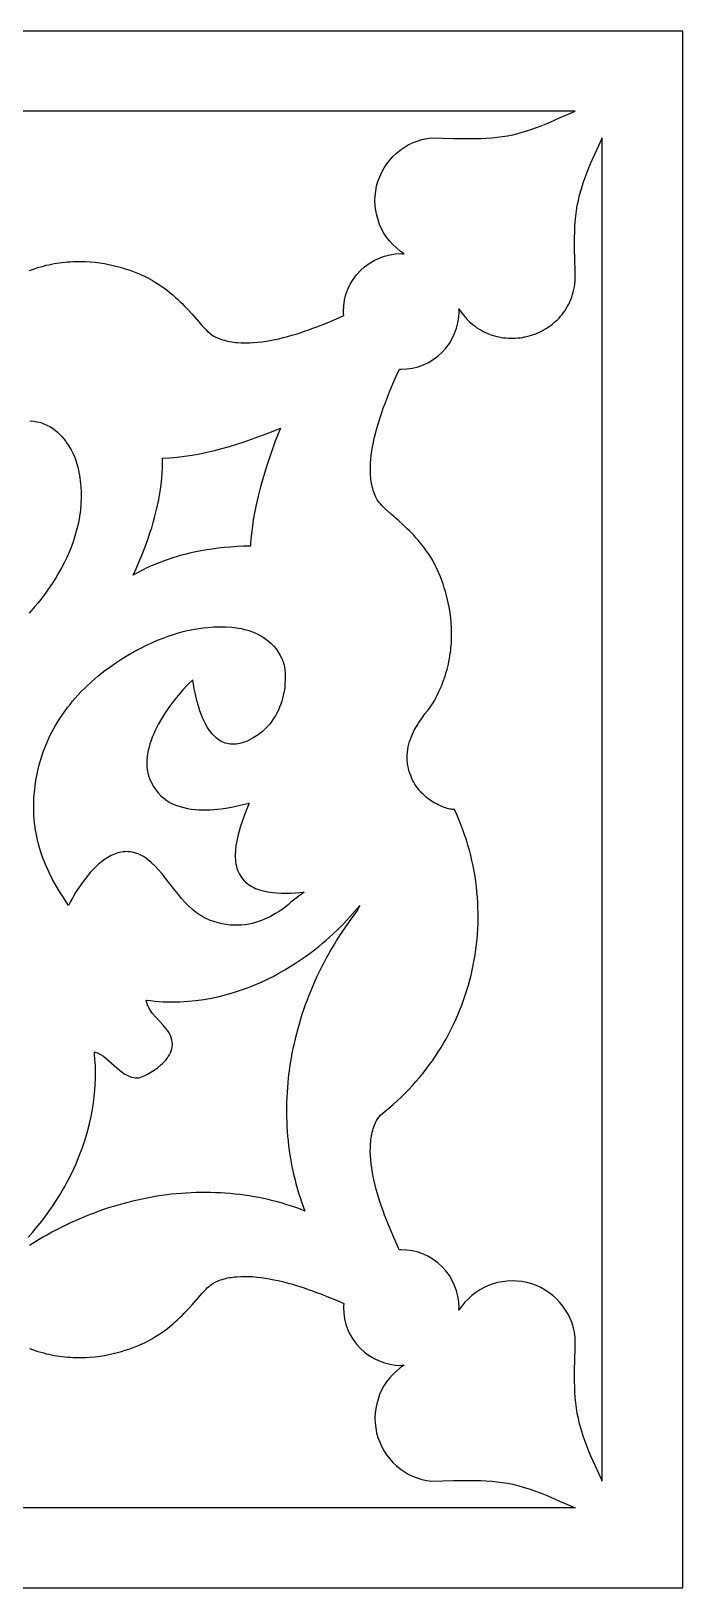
# Model space of a CAD drawing. Extents: x -134 to 134, y -134 to 134.
# Drawn here: x 21.9 to 133.9, y -133.7 to 133.7 of the extents above; entities that cross this region are included whole.
import ezdxf

# ---------------------------------------------------------------- set-up
doc = ezdxf.new("R2010")
doc.units = 0
doc.header["$MEASUREMENT"] = 0
doc.layers.get('0').update_dxf_attribs({"linetype": 'CONTINUOUS'})
doc.layers.add('LAYER_1', color=18, linetype='CONTINUOUS')

msp = doc.modelspace()

# ---------------------------------------------------------------- linework, layer by layer
at = {"color": 1}
msp.add_lwpolyline([(-133.74, -133.74), (133.89, -133.74), (133.89, 133.74), (-133.74, 133.74)], close=True, dxfattribs=at)
at = {"layer": 'LAYER_1'}
for points in [[(21.68, 92.61), (22.16, 92.79), (22.63, 92.96), (23.11, 93.11), (23.58, 93.25), (24.05, 93.38), (24.52, 93.51), (24.99, 93.61), (25.45, 93.71), (25.92, 93.8), (26.38, 93.88), (26.84, 93.95), (27.29, 94.01), (27.75, 94.06), (28.2, 94.1), (28.65, 94.13), (29.09, 94.16), (29.53, 94.17), (29.97, 94.18), (30.41, 94.18), (31.26, 94.15), (32.11, 94.1), (32.93, 94.02), (33.74, 93.92), (34.52, 93.8), (35.29, 93.66), (36.03, 93.49), (36.75, 93.32), (37.44, 93.13), (38.11, 92.92), (38.75, 92.71), (39.37, 92.49), (39.95, 92.27), (40.5, 92.04), (41.03, 91.81), (41.51, 91.58), (41.97, 91.35), (42.39, 91.13), (42.77, 90.92), (43.33, 90.58), (43.87, 90.23), (44.39, 89.88), (44.89, 89.52), (45.37, 89.16), (45.83, 88.79), (46.27, 88.42), (46.7, 88.05), (47.11, 87.67), (47.51, 87.3), (47.88, 86.93), (48.25, 86.56), (48.94, 85.83), (49.58, 85.12), (50.74, 83.79), (51.27, 83.19), (51.78, 82.65), (52.02, 82.4), (52.26, 82.16), (52.5, 81.95), (52.73, 81.75), (52.96, 81.57), (53.19, 81.41), (53.42, 81.27), (53.65, 81.16), (53.94, 81.03), (54.23, 80.92), (54.52, 80.81), (54.82, 80.72), (55.13, 80.63), (55.44, 80.55), (55.75, 80.48), (56.07, 80.41), (56.39, 80.36), (56.71, 80.31), (57.04, 80.27), (57.37, 80.24), (58.05, 80.19), (58.73, 80.18), (59.43, 80.19), (60.13, 80.23), (60.85, 80.29), (61.57, 80.37), (62.29, 80.47), (63.03, 80.6), (63.76, 80.74), (64.5, 80.9), (65.24, 81.08), (65.98, 81.28), (66.71, 81.48), (67.45, 81.7), (68.18, 81.93), (68.91, 82.18), (69.63, 82.43), (70.34, 82.68), (71.04, 82.95), (71.74, 83.22), (73.09, 83.76), (74.39, 84.32), (75.63, 84.86), (75.61, 85.26), (75.6, 85.58, -0.414214), (85.52, 95.51), (85.73, 95.5), (85.77, 95.5), (85.72, 95.5), (85.71, 95.5), (85.71, 95.49), (85.78, 95.48), (86.05, 95.46, -0.711937), (90.74, 115.41), (92.61, 115.37), (94.5, 115.31), (96.39, 115.28), (98.27, 115.28), (99.2, 115.31), (100.13, 115.35), (101.06, 115.41), (101.97, 115.5), (102.88, 115.62), (103.78, 115.76), (104.67, 115.94), (105.55, 116.16), (106.63, 116.47), (107.65, 116.79), (108.61, 117.13), (109.53, 117.47), (110.4, 117.82), (111.22, 118.16), (112.73, 118.83), (114.07, 119.44), (115.26, 119.95), (115.4, 120), (-115.4, 120)], [(21.68, -92.61), (22.16, -92.79), (22.63, -92.96), (23.11, -93.11), (23.58, -93.25), (24.05, -93.38), (24.52, -93.51), (24.99, -93.61), (25.45, -93.71), (25.92, -93.8), (26.38, -93.88), (26.84, -93.95), (27.29, -94.01), (27.75, -94.06), (28.2, -94.1), (28.65, -94.13), (29.09, -94.16), (29.53, -94.17), (29.97, -94.18), (30.41, -94.18), (31.26, -94.15), (32.11, -94.1), (32.93, -94.02), (33.74, -93.92), (34.52, -93.8), (35.29, -93.66), (36.03, -93.49), (36.75, -93.32), (37.44, -93.13), (38.11, -92.92), (38.75, -92.71), (39.37, -92.49), (39.95, -92.27), (40.5, -92.04), (41.03, -91.81), (41.51, -91.58), (41.97, -91.35), (42.39, -91.13), (42.77, -90.92), (43.33, -90.58), (43.87, -90.23), (44.39, -89.88), (44.89, -89.52), (45.37, -89.16), (45.83, -88.79), (46.27, -88.42), (46.7, -88.05), (47.11, -87.67), (47.51, -87.3), (47.88, -86.93), (48.25, -86.56), (48.94, -85.83), (49.58, -85.12), (50.74, -83.79), (51.27, -83.19), (51.78, -82.65), (52.02, -82.4), (52.26, -82.16), (52.5, -81.95), (52.73, -81.75), (52.96, -81.57), (53.19, -81.41), (53.42, -81.27), (53.65, -81.16), (53.93, -81.04), (54.21, -80.93), (54.49, -80.83), (54.78, -80.73), (55.08, -80.65), (55.38, -80.57), (55.69, -80.5), (56, -80.44), (56.31, -80.39), (56.63, -80.35), (56.95, -80.31), (57.28, -80.28), (57.95, -80.24), (58.62, -80.22), (59.31, -80.24), (60.01, -80.27), (60.73, -80.34), (61.45, -80.42), (62.17, -80.52), (62.9, -80.65), (63.64, -80.79), (64.38, -80.95), (65.12, -81.13), (65.87, -81.32), (66.61, -81.52), (67.35, -81.74), (68.09, -81.97), (68.82, -82.21), (69.55, -82.45), (70.27, -82.71), (70.98, -82.97), (71.68, -83.23), (73.05, -83.77), (74.37, -84.32), (75.63, -84.86), (75.61, -85.26), (75.6, -85.58, 0.414214), (85.52, -95.51), (85.73, -95.5), (85.77, -95.5), (85.72, -95.5), (85.71, -95.5), (85.71, -95.49), (85.78, -95.48), (86.05, -95.46, 0.711937), (90.74, -115.41), (92.61, -115.37), (94.5, -115.31), (96.39, -115.28), (98.27, -115.28), (99.2, -115.31), (100.13, -115.35), (101.06, -115.41), (101.97, -115.5), (102.88, -115.62), (103.78, -115.76), (104.67, -115.94), (105.55, -116.16), (106.63, -116.47), (107.65, -116.79), (108.61, -117.13), (109.53, -117.47), (110.4, -117.82), (111.22, -118.16), (112.73, -118.83), (114.07, -119.44), (115.26, -119.95), (115.4, -120), (-115.4, -120)]]:
    msp.add_lwpolyline(points, format="xyb", dxfattribs=at)
msp.add_lwpolyline([(95.44, -85.99), (95.45, -85.58, 0.414214), (85.52, -75.65), (85.18, -75.66), (84.63, -74.43), (84.06, -73.13), (83.5, -71.79), (83.22, -71.09), (82.94, -70.39), (82.67, -69.68), (82.41, -68.96), (82.15, -68.24), (81.9, -67.51), (81.67, -66.78), (81.44, -66.04), (81.24, -65.31), (81.04, -64.57), (80.86, -63.83), (80.7, -63.1), (80.56, -62.36), (80.44, -61.64), (80.35, -60.91), (80.27, -60.2), (80.23, -59.49), (80.2, -58.79), (80.21, -58.1), (80.23, -57.76), (80.25, -57.42), (80.28, -57.09), (80.31, -56.75), (80.36, -56.43), (80.41, -56.1), (80.47, -55.78), (80.54, -55.46), (80.62, -55.15), (80.71, -54.84), (80.81, -54.54), (80.92, -54.24), (81.03, -53.94), (81.16, -53.65), (81.23, -53.51), (81.31, -53.36), (81.49, -53.08), (81.7, -52.79), (81.94, -52.5), (82.69, -51.92), (83.41, -51.32), (84.12, -50.7), (84.82, -50.08), (85.49, -49.44), (86.16, -48.79), (86.8, -48.12), (87.43, -47.45), (88.05, -46.76), (88.64, -46.06), (89.22, -45.35), (89.79, -44.63), (90.34, -43.9), (90.87, -43.16), (91.38, -42.41), (91.88, -41.66), (92.36, -40.89), (92.82, -40.11), (93.27, -39.33), (93.7, -38.53), (94.11, -37.73), (94.51, -36.92), (94.89, -36.11), (95.25, -35.28), (95.59, -34.45), (95.92, -33.62), (96.23, -32.77), (96.52, -31.93), (96.79, -31.07), (97.05, -30.21), (97.29, -29.35), (97.51, -28.48), (97.71, -27.61), (97.89, -26.73), (98.06, -25.85), (98.21, -24.96), (98.34, -24.08), (98.45, -23.19), (98.54, -22.29), (98.61, -21.4), (98.67, -20.5), (98.71, -19.6), (98.72, -18.7), (98.72, -17.8), (98.7, -16.9), (98.67, -16), (98.61, -15.09), (98.53, -14.19), (98.44, -13.29), (98.32, -12.39), (98.19, -11.49), (98.04, -10.59), (97.86, -9.69), (97.67, -8.79), (97.46, -7.9), (97.23, -7.01), (96.98, -6.12), (96.71, -5.23), (96.41, -4.35), (96.1, -3.47), (95.77, -2.6), (95.42, -1.73), (95.05, -0.86), (94.66, 0), (94.49, 0), (94.3, 0.02), (94.1, 0.05), (93.89, 0.08), (93.66, 0.13), (93.42, 0.19), (93.18, 0.26), (92.92, 0.35), (92.66, 0.44), (92.4, 0.55), (92.12, 0.67), (91.85, 0.8), (91.57, 0.95), (91.28, 1.11), (91, 1.28), (90.72, 1.46), (90.43, 1.65), (90.15, 1.86), (89.87, 2.08), (89.6, 2.32), (89.33, 2.57), (89.07, 2.83), (88.81, 3.11), (88.56, 3.4), (88.32, 3.7), (88.09, 4.02), (87.88, 4.35), (87.67, 4.7), (87.48, 5.06), (87.3, 5.44), (87.14, 5.83), (86.99, 6.24), (86.9, 6.51), (86.83, 6.78), (86.76, 7.05), (86.7, 7.32), (86.65, 7.58), (86.61, 7.84), (86.58, 8.1), (86.55, 8.35), (86.54, 8.61), (86.53, 8.86), (86.54, 9.35), (86.57, 9.84), (86.63, 10.31), (86.71, 10.77), (86.82, 11.23), (86.95, 11.67), (87.09, 12.1), (87.26, 12.52), (87.43, 12.93), (87.62, 13.33), (87.82, 13.72), (88.04, 14.1), (88.25, 14.46), (88.48, 14.82), (88.7, 15.16), (89.16, 15.81), (89.6, 16.41), (90.03, 16.97), (90.41, 17.47), (90.74, 17.93), (90.88, 18.14), (91, 18.33), (91.27, 18.81), (91.53, 19.29), (91.77, 19.77), (92, 20.25), (92.22, 20.73), (92.42, 21.21), (92.61, 21.68), (92.79, 22.16), (92.96, 22.63), (93.11, 23.11), (93.25, 23.58), (93.38, 24.05), (93.51, 24.52), (93.61, 24.99), (93.71, 25.45), (93.8, 25.92), (93.88, 26.38), (93.95, 26.84), (94.01, 27.29), (94.06, 27.75), (94.1, 28.2), (94.13, 28.65), (94.16, 29.09), (94.17, 29.53), (94.18, 29.97), (94.18, 30.41), (94.15, 31.26), (94.1, 32.11), (94.02, 32.93), (93.92, 33.74), (93.8, 34.52), (93.66, 35.29), (93.49, 36.03), (93.32, 36.75), (93.13, 37.44), (92.92, 38.11), (92.71, 38.75), (92.49, 39.37), (92.27, 39.95), (92.04, 40.5), (91.81, 41.03), (91.58, 41.51), (91.35, 41.97), (91.13, 42.39), (90.92, 42.77), (90.58, 43.33), (90.23, 43.87), (89.88, 44.39), (89.52, 44.89), (89.16, 45.37), (88.79, 45.83), (88.42, 46.27), (88.05, 46.7), (87.67, 47.11), (87.3, 47.51), (86.93, 47.88), (86.56, 48.25), (85.83, 48.94), (85.12, 49.58), (83.79, 50.74), (83.19, 51.27), (82.65, 51.78), (82.4, 52.02), (82.16, 52.26), (81.95, 52.5), (81.75, 52.73), (81.57, 52.96), (81.41, 53.19), (81.27, 53.42), (81.16, 53.65), (81.03, 53.94), (80.92, 54.23), (80.81, 54.53), (80.72, 54.83), (80.63, 55.14), (80.55, 55.45), (80.48, 55.77), (80.42, 56.09), (80.37, 56.41), (80.32, 56.74), (80.29, 57.07), (80.26, 57.4), (80.24, 57.74), (80.22, 58.08), (80.22, 58.77), (80.24, 59.47), (80.29, 60.17), (80.37, 60.89), (80.47, 61.61), (80.59, 62.34), (80.73, 63.07), (80.89, 63.81), (81.07, 64.55), (81.26, 65.29), (81.47, 66.02), (81.7, 66.76), (81.93, 67.5), (82.18, 68.23), (82.44, 68.95), (82.7, 69.67), (82.97, 70.38), (83.53, 71.78), (84.09, 73.13), (84.66, 74.43), (85.2, 75.66), (85.52, 75.65, 0.414214), (95.45, 85.58), (95.44, 86.01), (95.71, 85.61), (95.98, 85.23), (96.27, 84.86), (96.57, 84.52), (96.87, 84.19), (97.19, 83.87), (97.51, 83.58), (97.85, 83.3), (98.19, 83.03), (98.53, 82.79), (98.89, 82.56), (99.25, 82.34), (99.62, 82.14), (99.99, 81.96), (100.37, 81.79), (100.75, 81.64), (101.13, 81.51), (101.52, 81.39), (101.92, 81.28), (102.31, 81.19), (102.71, 81.12), (103.11, 81.06), (103.51, 81.02), (103.91, 80.99), (104.32, 80.97), (104.72, 80.97), (105.12, 80.99), (105.52, 81.02), (105.92, 81.06), (106.32, 81.12), (106.71, 81.19), (107.11, 81.27), (107.49, 81.37), (107.88, 81.49), (108.26, 81.61), (108.64, 81.75), (109.01, 81.91), (109.37, 82.08), (109.73, 82.26), (110.09, 82.45), (110.43, 82.66), (110.77, 82.87), (111.1, 83.11), (111.42, 83.35), (111.74, 83.61), (112.04, 83.88), (112.34, 84.16), (112.62, 84.45), (112.9, 84.76), (113.16, 85.08), (113.41, 85.41), (113.65, 85.75), (113.87, 86.11), (114.09, 86.47), (114.29, 86.85), (114.47, 87.24), (114.65, 87.63), (114.8, 88.05), (114.94, 88.47), (115.07, 88.9), (115.18, 89.34), (115.27, 89.8), (115.35, 90.26), (115.41, 90.74), (115.37, 92.61), (115.31, 94.5), (115.28, 96.39), (115.28, 98.27), (115.31, 99.2), (115.35, 100.13), (115.41, 101.06), (115.5, 101.97), (115.62, 102.88), (115.76, 103.78), (115.94, 104.67), (116.16, 105.55), (116.47, 106.63), (116.79, 107.65), (117.13, 108.61), (117.47, 109.53), (117.82, 110.4), (118.16, 111.22), (118.83, 112.73), (119.44, 114.07), (119.95, 115.26), (120, 115.4), (120, -115.4), (119.95, -115.26), (119.44, -114.07), (118.83, -112.73), (118.16, -111.22), (117.82, -110.4), (117.47, -109.53), (117.13, -108.61), (116.79, -107.65), (116.47, -106.63), (116.16, -105.55), (115.94, -104.67), (115.76, -103.78), (115.62, -102.88), (115.5, -101.97), (115.41, -101.06), (115.35, -100.13), (115.31, -99.2), (115.28, -98.27), (115.28, -96.39), (115.31, -94.5), (115.37, -92.61), (115.41, -90.74, 0.711937), (95.44, -86.05)], format="xyb", close=True, dxfattribs=at)
for points in [[(21.74, 66.79), (22.38, 66.73), (23, 66.63), (23.58, 66.48), (24.14, 66.29), (24.66, 66.06), (25.15, 65.8), (25.61, 65.5), (26.05, 65.19), (26.46, 64.84), (26.84, 64.49), (27.19, 64.11), (27.52, 63.73), (27.83, 63.34), (28.1, 62.95), (28.36, 62.56), (28.8, 61.8), (29.15, 61.09), (29.43, 60.47), (29.62, 59.96), (29.8, 59.41), (29.95, 58.82), (30.08, 58.23), (30.2, 57.65), (30.3, 57.06), (30.38, 56.48), (30.44, 55.9), (30.52, 54.76), (30.54, 53.63), (30.5, 52.51), (30.4, 51.41), (30.25, 50.33), (30.06, 49.26), (29.82, 48.21), (29.53, 47.19), (29.21, 46.18), (28.85, 45.2), (28.47, 44.24), (28.05, 43.3), (27.61, 42.39), (27.14, 41.51), (26.66, 40.65), (26.17, 39.82), (25.66, 39.01), (25.14, 38.24), (24.62, 37.5), (24.1, 36.79), (23.58, 36.11), (23.07, 35.47), (22.56, 34.86), (21.59, 33.75)], [(21.45, -73.51), (22.15, -72.7), (22.83, -71.89), (23.48, -71.09), (24.1, -70.29), (24.69, -69.49), (25.26, -68.69), (25.8, -67.9), (26.32, -67.11), (26.81, -66.33), (27.28, -65.55), (27.72, -64.77), (28.14, -64), (28.54, -63.24), (28.92, -62.48), (29.28, -61.73), (29.61, -60.99), (30.22, -59.52), (30.76, -58.09), (31.22, -56.7), (31.62, -55.34), (31.96, -54.03), (32.24, -52.77), (32.47, -51.55), (32.65, -50.39), (32.79, -49.28), (32.89, -48.24), (32.96, -47.26), (32.99, -46.34), (33.01, -45.5), (32.98, -44.03), (32.91, -42.88), (32.84, -42.07), (32.81, -41.64), (33.08, -41.73), (33.35, -41.83), (33.86, -42.09), (34.36, -42.41), (34.84, -42.77), (35.76, -43.56), (36.66, -44.39), (37.12, -44.78), (37.58, -45.14), (38.05, -45.46), (38.54, -45.73), (38.79, -45.84), (39.04, -45.94), (39.3, -46.01), (39.57, -46.07), (39.84, -46.1), (40.12, -46.11), (40.4, -46.09), (40.7, -46.05), (41.1, -45.89), (41.48, -45.7), (41.96, -45.46), (42.5, -45.15), (43.07, -44.78), (43.67, -44.36), (44.25, -43.88), (44.53, -43.62), (44.8, -43.35), (45.06, -43.06), (45.29, -42.77), (45.51, -42.46), (45.7, -42.14), (45.87, -41.81), (46, -41.47), (46.11, -41.12), (46.17, -40.76), (46.2, -40.38), (46.18, -40), (46.12, -39.61), (46.02, -39.22), (45.86, -38.81), (45.64, -38.39), (45.41, -38.03), (45.15, -37.67), (44.59, -37), (43.98, -36.35), (43.37, -35.7), (42.8, -35.04), (42.54, -34.7), (42.31, -34.34), (42.1, -33.97), (41.93, -33.58), (41.79, -33.17), (41.7, -32.74), (42.44, -32.84), (43.18, -32.92), (44.64, -33.02), (46.08, -33.06), (47.5, -33.04), (48.9, -32.96), (50.26, -32.83), (51.61, -32.64), (52.93, -32.41), (54.22, -32.13), (55.48, -31.81), (56.72, -31.46), (57.93, -31.06), (59.1, -30.64), (60.25, -30.18), (61.37, -29.7), (62.45, -29.19), (63.5, -28.67), (64.52, -28.12), (65.5, -27.57), (66.44, -27), (67.35, -26.42), (68.23, -25.84), (69.06, -25.26), (69.86, -24.68), (70.62, -24.11), (71.34, -23.54), (72.01, -22.99), (72.65, -22.45), (73.79, -21.42), (74.76, -20.48), (75.7, -19.51), (76.61, -18.52), (78.41, -16.52), (78.08, -17.19), (77.52, -17.92), (76.98, -18.65), (76.44, -19.4), (75.92, -20.14), (75.42, -20.9), (74.92, -21.66), (74.44, -22.42), (73.97, -23.19), (73.51, -23.97), (73.07, -24.74), (72.63, -25.53), (72.22, -26.32), (71.81, -27.11), (71.42, -27.9), (71.04, -28.71), (70.67, -29.51), (70.32, -30.32), (69.98, -31.13), (69.65, -31.94), (69.34, -32.76), (69.03, -33.58), (68.75, -34.4), (68.47, -35.22), (68.21, -36.05), (67.96, -36.88), (67.73, -37.71), (67.51, -38.54), (67.3, -39.38), (67.1, -40.21), (66.92, -41.05), (66.75, -41.89), (66.6, -42.73), (66.46, -43.57), (66.33, -44.41), (66.22, -45.25), (66.12, -46.09), (66.03, -46.93), (65.96, -47.77), (65.9, -48.61), (65.86, -49.45), (65.83, -50.29), (65.81, -51.13), (65.8, -51.96), (65.81, -52.8), (65.84, -53.63), (65.88, -54.47), (65.93, -55.3), (65.99, -56.13), (66.07, -56.95), (66.17, -57.78), (66.28, -58.6), (66.4, -59.42), (66.54, -60.24), (66.69, -61.05), (66.85, -61.86), (67.03, -62.67), (67.22, -63.47), (67.43, -64.27), (67.65, -65.07), (67.89, -65.86), (68.14, -66.65), (68.41, -67.43), (68.69, -68.21), (68.98, -68.99), (68.2, -68.69), (67.43, -68.41), (66.64, -68.15), (65.85, -67.9), (65.06, -67.66), (64.26, -67.44), (63.46, -67.23), (62.66, -67.04), (61.85, -66.86), (61.04, -66.69), (60.23, -66.54), (59.41, -66.41), (58.59, -66.28), (57.77, -66.18), (56.94, -66.08), (56.12, -66), (55.29, -65.93), (54.46, -65.88), (53.62, -65.84), (52.79, -65.82), (51.95, -65.81), (51.12, -65.81), (50.28, -65.83), (49.44, -65.86), (48.6, -65.91), (47.76, -65.96), (46.92, -66.04), (46.08, -66.12), (45.24, -66.22), (44.4, -66.34), (43.56, -66.46), (42.72, -66.6), (41.88, -66.76), (41.04, -66.93), (40.2, -67.11), (39.37, -67.3), (38.53, -67.51), (37.7, -67.73), (36.87, -67.97), (36.04, -68.21), (35.21, -68.47), (34.39, -68.75), (33.57, -69.04), (32.75, -69.34), (31.93, -69.65), (31.12, -69.98), (30.31, -70.32), (29.5, -70.67), (28.69, -71.04), (27.89, -71.42), (27.1, -71.81), (26.3, -72.22), (25.52, -72.64), (24.73, -73.07), (23.95, -73.51), (23.18, -73.97), (22.41, -74.44), (21.64, -74.92)]]:
    msp.add_lwpolyline(points, dxfattribs=at)
for points in [[(45.75, 60.45), (47.03, 60.56), (48.31, 60.72), (49.59, 60.91), (50.87, 61.13), (52.16, 61.4), (53.44, 61.69), (54.71, 62.02), (55.99, 62.38), (57.26, 62.77), (58.52, 63.18), (59.79, 63.61), (61.04, 64.07), (62.29, 64.54), (63.52, 65.03), (64.75, 65.54), (63.86, 63.27), (63.09, 61.12), (62.41, 59.1), (61.83, 57.21), (61.34, 55.46), (60.93, 53.83), (60.59, 52.34), (60.32, 50.99), (60.11, 49.77), (59.94, 48.7), (59.74, 46.97), (59.64, 45.82), (59.6, 45.26), (58.42, 45.23), (57.28, 45.18), (56.17, 45.1), (55.09, 45.01), (54.05, 44.89), (53.05, 44.76), (52.08, 44.61), (51.15, 44.44), (50.26, 44.27), (49.4, 44.08), (48.57, 43.88), (47.78, 43.68), (46.31, 43.24), (44.98, 42.8), (43.79, 42.35), (42.75, 41.92), (41.84, 41.51), (41.08, 41.13), (39.99, 40.55), (39.46, 40.25), (39.98, 41.38), (40.46, 42.47), (40.9, 43.54), (41.31, 44.57), (41.69, 45.58), (42.04, 46.56), (42.36, 47.51), (42.65, 48.42), (42.91, 49.31), (43.15, 50.16), (43.55, 51.78), (43.87, 53.27), (44.1, 54.62), (44.27, 55.84), (44.39, 56.92), (44.46, 57.86), (44.49, 58.66), (44.49, 59.83), (44.48, 60.39)], [(32.37, 22.02), (33.38, 22.89), (34.4, 23.71), (35.44, 24.48), (36.48, 25.21), (37.53, 25.9), (38.58, 26.53), (39.62, 27.13), (40.65, 27.68), (41.67, 28.18), (42.67, 28.65), (43.65, 29.07), (44.6, 29.45), (45.51, 29.79), (46.39, 30.09), (47.23, 30.35), (48.03, 30.57), (48.77, 30.76), (49.46, 30.9), (50.08, 31.01), (51.47, 31.2), (52.32, 31.29), (53.25, 31.36), (54.25, 31.4), (55.31, 31.39), (56.39, 31.32), (56.95, 31.26), (57.5, 31.18), (58.06, 31.08), (58.61, 30.95), (59.16, 30.8), (59.7, 30.63), (60.24, 30.42), (60.77, 30.19), (61.28, 29.92), (61.78, 29.62), (62.27, 29.29), (62.74, 28.92), (63.19, 28.51), (63.61, 28.07), (64.01, 27.58), (64.39, 27.05), (64.73, 26.47), (65.05, 25.85), (65.14, 25.63), (65.23, 25.38), (65.38, 24.79), (65.5, 24.09), (65.57, 23.31), (65.59, 22.45), (65.55, 21.54), (65.5, 21.07), (65.44, 20.58), (65.36, 20.09), (65.26, 19.59), (65.13, 19.09), (64.99, 18.59), (64.82, 18.08), (64.63, 17.58), (64.41, 17.08), (64.17, 16.58), (63.9, 16.1), (63.6, 15.62), (63.27, 15.15), (62.92, 14.69), (62.53, 14.25), (62.11, 13.82), (61.66, 13.41), (61.18, 13.02), (60.66, 12.65), (60.1, 12.3), (59.7, 12.08), (59.3, 11.88), (58.91, 11.71), (58.53, 11.56), (58.17, 11.44), (57.81, 11.35), (57.46, 11.28), (57.13, 11.23), (56.8, 11.21), (56.48, 11.21), (56.17, 11.23), (55.87, 11.27), (55.59, 11.33), (55.3, 11.41), (55.03, 11.51), (54.77, 11.62), (54.52, 11.75), (54.27, 11.9), (53.8, 12.24), (53.37, 12.63), (52.97, 13.07), (52.59, 13.56), (52.25, 14.07), (51.93, 14.62), (51.64, 15.19), (51.38, 15.77), (51.14, 16.37), (50.92, 16.97), (50.73, 17.56), (50.4, 18.73), (50.15, 19.81), (49.97, 20.76), (49.84, 21.52), (49.74, 22.3), (48.88, 21.45), (48.02, 20.54), (47.18, 19.57), (46.36, 18.55), (45.58, 17.5), (44.84, 16.41), (44.49, 15.85), (44.16, 15.29), (43.84, 14.72), (43.54, 14.15), (43.26, 13.58), (43, 13.01), (42.76, 12.43), (42.55, 11.86), (42.36, 11.29), (42.2, 10.71), (42.06, 10.15), (41.95, 9.58), (41.88, 9.02), (41.83, 8.47), (41.82, 7.92), (41.84, 7.38), (41.9, 6.85), (41.99, 6.32), (42.13, 5.81), (42.3, 5.31), (42.61, 4.61), (42.96, 3.97), (43.35, 3.38), (43.78, 2.85), (44.24, 2.37), (44.73, 1.94), (45.25, 1.57), (45.79, 1.23), (46.36, 0.94), (46.95, 0.7), (47.56, 0.49), (48.18, 0.32), (48.81, 0.18), (49.45, 0.07), (50.1, 0), (50.75, -0.05), (51.4, -0.07), (52.05, -0.07), (52.7, -0.04), (53.33, 0), (53.96, 0.06), (54.57, 0.13), (55.75, 0.3), (56.85, 0.51), (57.83, 0.73), (59.39, 1.11), (58.77, -0.44), (58.17, -2.06), (57.9, -2.89), (57.65, -3.73), (57.44, -4.56), (57.26, -5.39), (57.12, -6.22), (57.03, -7.03), (57, -7.83), (57.01, -8.22), (57.03, -8.6), (57.07, -8.98), (57.13, -9.36), (57.2, -9.72), (57.3, -10.08), (57.41, -10.43), (57.55, -10.77), (57.71, -11.1), (57.89, -11.42), (58.08, -11.7), (58.28, -11.97), (58.51, -12.23), (58.75, -12.46), (59, -12.68), (59.27, -12.88), (59.56, -13.07), (59.86, -13.24), (60.17, -13.4), (60.49, -13.55), (61.17, -13.8), (61.88, -14), (62.62, -14.16), (63.39, -14.27), (64.17, -14.34), (64.96, -14.38), (65.76, -14.39), (66.56, -14.37), (67.34, -14.33), (68.11, -14.27), (68.86, -14.19), (67.72, -15.08), (66.57, -15.95), (66.14, -16.31), (65.21, -17.04), (64.58, -17.49), (63.83, -17.95), (62.99, -18.42), (62.53, -18.64), (62.05, -18.86), (61.54, -19.06), (61.02, -19.25), (60.47, -19.42), (59.91, -19.57), (59.32, -19.69), (58.72, -19.79), (58.1, -19.86), (57.46, -19.9), (56.81, -19.9), (56.14, -19.86), (55.46, -19.78), (54.76, -19.66), (54.05, -19.49), (53.33, -19.27), (52.6, -18.99), (51.86, -18.67), (51.46, -18.46), (51.07, -18.24), (50.7, -18.01), (50.34, -17.75), (49.99, -17.49), (49.65, -17.21), (49.01, -16.62), (48.39, -15.98), (47.8, -15.31), (47.23, -14.62), (46.67, -13.91), (45.56, -12.47), (44.43, -11.05), (43.84, -10.38), (43.22, -9.73), (42.57, -9.12), (41.89, -8.55), (41.56, -8.32), (41.23, -8.1), (40.9, -7.91), (40.57, -7.75), (40.25, -7.61), (39.93, -7.5), (39.61, -7.4), (39.29, -7.33), (38.97, -7.28), (38.66, -7.25), (38.35, -7.24), (38.04, -7.25), (37.73, -7.28), (37.43, -7.32), (37.13, -7.38), (36.83, -7.46), (36.24, -7.66), (35.67, -7.92), (35.11, -8.22), (34.57, -8.58), (34.04, -8.97), (33.53, -9.4), (33.04, -9.85), (32.57, -10.33), (32.11, -10.82), (31.68, -11.33), (31.27, -11.84), (30.88, -12.35), (30.18, -13.35), (29.58, -14.29), (29.09, -15.11), (28.71, -15.78), (28.35, -16.47), (27.38, -14.97), (26.82, -14.08), (26.23, -13.09), (25.63, -12.01), (25.03, -10.84), (24.46, -9.57), (24.18, -8.9), (23.92, -8.2), (23.67, -7.49), (23.44, -6.74), (23.23, -5.98), (23.03, -5.19), (22.86, -4.38), (22.71, -3.54), (22.58, -2.68), (22.49, -1.8), (22.42, -0.89), (22.38, 0.04), (22.38, 1), (22.42, 1.98), (22.5, 2.98), (22.61, 4.01), (22.77, 5.06), (22.97, 6.13), (23.14, 6.91), (23.33, 7.67), (23.54, 8.42), (23.77, 9.16), (24.02, 9.88), (24.29, 10.59), (24.57, 11.28), (24.87, 11.97), (25.18, 12.63), (25.51, 13.29), (25.85, 13.93), (26.21, 14.56), (26.58, 15.17), (26.96, 15.78), (27.36, 16.37), (27.77, 16.94), (28.19, 17.51), (28.62, 18.06), (29.06, 18.6), (29.51, 19.12), (30.43, 20.14), (31.39, 21.1)]]:
    msp.add_lwpolyline(points, close=True, dxfattribs=at)

doc.saveas('drawing.dxf')
